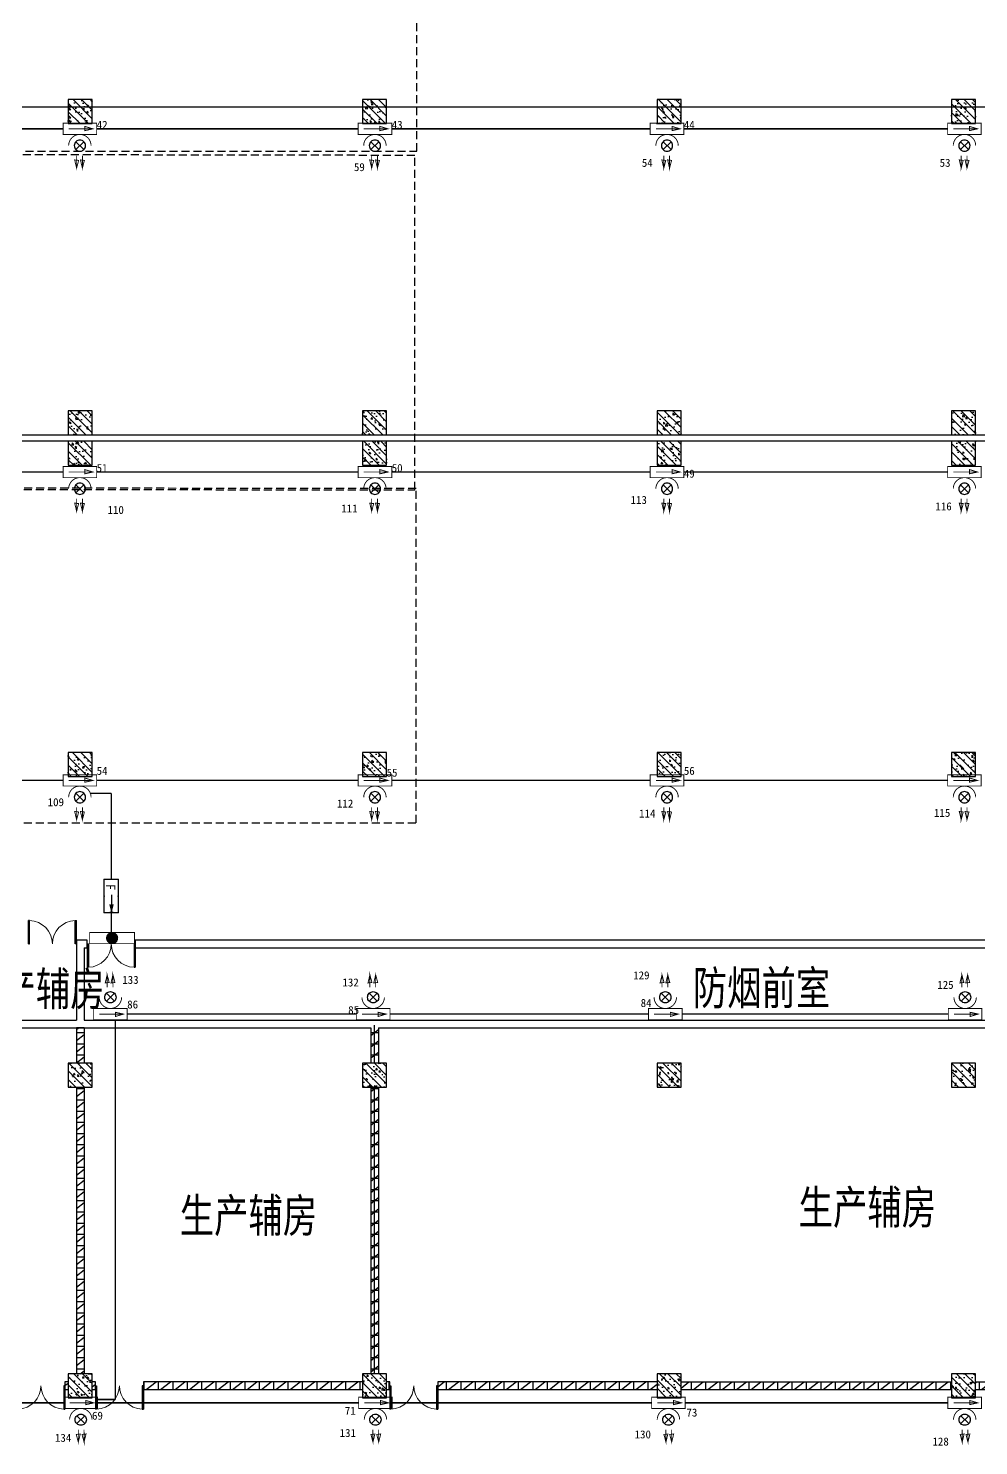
# Model space of a CAD drawing. Header units: millimetres. Extents: x -633009578 to 5705885, y -633235091 to 2571734.
# Drawn here: x 3115300 to 3144997, y 2096561 to 2140835 of the extents above; entities that cross this region are included whole.
import ezdxf
from ezdxf.enums import TextEntityAlignment as Align

# ---------------------------------------------------------------- set-up
doc = ezdxf.new("R2010")
doc.units = ezdxf.units.MM
doc.header["$LTSCALE"] = 1000
doc.header["$MEASUREMENT"] = 0
doc.linetypes.add('HIDDEN', pattern=[0.375, 0.25, -0.125])
doc.layers.get('0').update_dxf_attribs({"color": 9})
for name, color, linetype in [('000000000000电气', 7, 'Continuous'), ('A-ABOV(投影线)', 154, 'HIDDEN'), ('A-COLUM(柱)', 255, 'Continuous'), ('A-DOOR(门）', 4, 'Continuous'), ('A-FLOR(看线)', 8, 'Continuous'), ('A-HATH(填充)', 8, 'Continuous'), ('A-TEXT(房间)', 243, 'Continuous'), ('A-WALL(墙)', 255, 'Continuous'), ('电-强电平面-线缆', 3, 'Continuous'), ('设备-照明', 3, 'Continuous')]:
    doc.layers.add(name, color=color, linetype=linetype)
doc.styles.add('_TCH', font='simhei.ttf', dxfattribs={"width": 0.75, "bigfont": 'hztxt.shx'})
doc.styles.add('_TEL_DIM', font='simhei.ttf', dxfattribs={"height": 3.5, "bigfont": 'HZTXT'})
doc.styles.add('IDQSTYLE', font='simhei.ttf', dxfattribs={"width": 0.707, "bigfont": 'hztxt.shx'})
doc.styles.add('宋体', font='simhei.ttf')
pattern_1 = [(0, (597621.4751960551, 677964.29318137), (0, 350), []), (37.875, (598021.4751960551, 677964.29318137), (-169.61527734408, 218.0766567528281), []), (90, (598021.4751960551, 677964.29318137), (-450, 2.755455298081545e-14), [])]

# ---------------------------------------------------------------- blocks, each defined once
blk = doc.blocks.new('HC000064')
at = {"color": 0, "linetype": 'Continuous'}
for p, q in [((-0.8838834764831063, -0.8838834764831063), (0.8838834764831063, 0.8838834764831063)), ((-0.8838834764830494, 0.8838834764831063), (0.8838834764831631, -0.8838834764831063))]:
    blk.add_line(p, q, dxfattribs=at)
at = {"color": 0, "linetype": 'Continuous', "const_width": 0.2}
blk.add_lwpolyline([(5.710751695749348e-14, 2.499999999999886, 0.1989123673796647), (-1.767766952966326, 1.767766952966327, 0.1989123673796613), (-2.5, 1.951292859901378e-16, 0.1989123673796761), (-1.767766952966326, -1.76776695296644, 0.1989123673796782), (5.594010226827932e-14, -2.500000000000227)], format="xyb", dxfattribs=at)
for points in [[(2.226896073527712, 0.5659208660671311), (5.003498004369476, 0.5624686703930024), (3.296463286048663, 1.009912150058199), (3.185957433181557, 0.1260038671447887), (5.003498004369476, 0.5624686703930024)], [(2.224443767981995, -0.721123763554715), (5.001045698823816, -0.7245759592289005), (3.294010980502946, -0.2771324795636474), (3.18350512763584, -1.161040762477114), (5.001045698823816, -0.7245759592289005)]]:
    blk.add_lwpolyline(points, dxfattribs=at)
at = {"color": 0, "linetype": 'Continuous'}
for centre, radius, start, end in [((1.199040866595169e-14, -7.105427357601002e-14), 1.250000000000069, 135.0000000000036, 179.9999999999968), ((-2.259303855112194e-14, -1.740829702612245e-13), 1.250000000000117, 89.99999999999898, 134.9999999999991), ((-9.10937991704941e-14, -1.740829702612245e-13), 1.250000000000117, 45.00000000000085, 89.99999999999582), ((-1.252331571777177e-13, -7.088774012231625e-14), 1.250000000000068, 3.249254662582951e-12, 44.99999999999639), ((-2.284838984678572e-13, -5.684341886080801e-14), 1.250000000000172, 315.0000000000093, 2.605510395054555e-12), ((-2.264854970235319e-14, -5.695444116327053e-14), 1.250000000000034, 179.9999999999974, 225.0000000000007), ((-2.270406085358445e-14, -1.338928967697939e-13), 1.24999999999998, 224.9999999999983, 270.000000000001), ((-9.131584377541913e-14, 3.996802888650564e-15), 1.250000000000118, 270.0000000000042, 315.0000000000028)]:
    blk.add_arc(centre, radius, start, end, dxfattribs=at)
at = {"color": 0, "style": 'IDQSTYLE', "width": 0.7}
blk.add_attdef('PSFHATT', (7.003498004369476, -2.500000010000227), '', height=2.5, dxfattribs=at)
blk = doc.blocks.new('HC000078')
at = {"color": 0, "linetype": 'Continuous', "const_width": 0.2}
for points in [[(-3.750000000000028, 1.25), (3.75, 1.25), (3.75, -1.25), (-3.750000000000028, -1.25), (-3.750000000000028, 1.25)], [(2.5, 0), (-2.500000000000028, 0)]]:
    blk.add_lwpolyline(points, dxfattribs=at)
blk.add_lwpolyline([(2.917016710174721, 0), (1.120131515022848, 0.3984556212736834), (1.120131515022848, -0.539087017017323)], close=True, dxfattribs=at)
at = {"color": 0, "style": 'IDQSTYLE', "width": 0.7}
blk.add_attdef('PSFHATT', (5.75, -1.25), '', height=2.5, dxfattribs=at)
blk = doc.blocks.new('*X118')
at = {"color": 0, "linetype": 'Continuous'}
for p, q in [((279.6093350358959, 223.0407925409721), (280.9478239213746, 224.3792814264508)), ((279.6227829512929, 223.3370831688437), (280.6515332934888, 224.3658335110396)), ((279.6511091444202, 222.7997239370217), (281.1888925253249, 224.3375073179265)), ((279.7280550816477, 222.5938271617747), (281.3947893005719, 224.2605613806989)), ((279.7925730165214, 223.7897159465469), (280.1989005157282, 224.1960434457536)), ((279.8323224122641, 222.4152517799165), (281.5733646824301, 224.1562940500824)), ((279.960458729053, 222.2605453842307), (281.7280710781159, 224.0281577332937)), ((280.1113752959016, 222.1286192386046), (281.8599972237337, 223.8772411664368)), ((280.2858431100155, 222.020244340244), (281.9683721221114, 223.7027733523398)), ((280.4868434366447, 221.9384019543985), (282.0502145079389, 223.5017730256928)), ((280.7212278995912, 221.8899437048705), (282.0986727574656, 223.2673885627449)), ((281.0058032732674, 221.891676366072), (282.0969400962746, 222.9828131890793)), ((281.4082737989092, 222.0113041792392), (281.9773122830819, 222.5803426634118))]:
    blk.add_line(p, q, dxfattribs=at)
blk = doc.blocks.new('HC000083')
at = {"color": 0, "linetype": 'Continuous', "const_width": 0.2}
blk.add_lwpolyline([(-5, 1.25), (-5, -1.250000000000057), (5.000000000000057, -1.250000000000057), (5.000000000000057, 1.25), (-5, 1.25)], dxfattribs=at)
blk.add_lwpolyline([(-1.25, -6.89688106980167e-17, 0.1989123673796731), (-0.8838834764831631, -0.88388347648322, 0.1989123673796706), (5.611420480838656e-14, -1.250000000000057, 0.198912367379652), (0.8838834764832768, -0.88388347648322, 0.1989123673796278), (1.25, 0, 0.1989123673796504), (0.88388347648322, 0.8838834764830494, 0.1989123673796686), (5.680893445545904e-14, 1.25, 0.1989123673796706), (-0.883883476483163, 0.8838834764831632, 0.1989123673796553)], format="xyb", close=True, dxfattribs=at)
at = {"color": 0, "linetype": 'Continuous'}
blk.add_blockref('*X118', (-280.8559544658493, -223.1326619964974), dxfattribs=at)
at = {"color": 0, "style": 'IDQSTYLE', "width": 0.7}
blk.add_attdef('PSFHATT', (7.000000000000057, -1.250000010000057), '', height=2.5, dxfattribs=at)
blk = doc.blocks.new('$equip_U$00000097(PC-20190719OMEG)')
h = blk.add_hatch()
h.set_pattern_fill('ANGLE', color=3, scale=0.25)
h.set_pattern_definition([(0, (-95.90287843095575, -36.03268988946184), (0, 0.873125), [0.635, -0.238125]), (90, (-95.90287843095575, -36.03268988946184), (-0.873125, 5.346348682527664e-17), [0.635, -0.238125])])
h.paths.add_polyline_path([(-0.6530363404890522, 0.00859680310350086), (-0.3650363404885866, -0.06340319689661555), (-0.3650363404885866, 0.08059680310361728)])
at = {"color": 3}
for p, q in [((-0.7199999999938882, 0.2999999999974534), (-0.7199999999938882, -0.2999999999974534)), ((0.7200000000011642, 0.2999999999974534), (-0.7199999999938882, 0.2999999999974534)), ((-0.7078247590179672, 0.08059680310361728), (-0.7078247590179672, -0.06340319689661555)), ((-0.6530363404890522, 0.00859680310350086), (-0.3650363404885866, 0.08059680310361728)), ((-0.3650363404885866, -0.06340319689661555), (-0.6530363404890522, 0.00859680310350086)), ((0.05609875861409819, 0.00859680310350086), (-0.6050363404938253, 0.00859680310350086)), ((0.7200000000011642, -0.2999999999974534), (0.7200000000011642, 0.2999999999974534)), ((-0.7199999999938882, -0.2999999999974534), (0.7200000000011642, -0.2999999999974534))]:
    blk.add_line(p, q, dxfattribs=at)
at = {"color": 3, "const_width": 0.04}
blk.add_lwpolyline([(-0.7199999999938882, 0.2999999999974534), (-0.7199999999938882, -0.2999999999974534), (0.7200000000011642, -0.2999999999974534), (0.7200000000011642, 0.2999999999974534), (-0.7199999999938882, 0.2999999999974534), (-0.7199999999938882, -0.2999999999974534)], dxfattribs=at)
for p in [(0, 0.2999999999974534), (-0.7199999999938882, -1.818989403545856e-12), (-7.619048119522631e-06, -0.3000099999972008), (0.7200000000011642, -1.818989403545856e-12)]:
    blk.add_point(p)
at = {"color": 7, "style": '_TEL_DIM', "flags": 1}
for tag in ['REMARK', 'A']:
    blk.add_attdef(tag, text='', height=2.5e-05, dxfattribs=at).set_placement((0, 0), align=Align.MIDDLE_CENTER)
at = {"color": 3, "style": '_TEL_DIM'}
blk.add_attdef('F', text='', height=0.4, dxfattribs=at).set_placement((0.3836356056344812, -0.03004351179515652), align=Align.MIDDLE_CENTER)
at = {"color": 7, "style": '_TEL_DIM'}
blk.add_attdef('$TEXT$', text='', height=2.5e-05, dxfattribs=at).set_placement((0.3836356056344812, -0.03004351179333753), align=Align.MIDDLE_CENTER)
blk = doc.blocks.new('$DorLib2D$00000002')
for p, q in [((-0.5, -5.684341886080802e-17), (-0.5000000000000007, 0.4875)), ((-0.4750000000000007, 0.4875), (-0.5000000000000007, 0.4875)), ((-0.475, -2.842170943040401e-17), (-0.4750000000000007, 0.4875)), ((0.475, -2.842170943040401e-17), (0.4750000000000007, 0.4875)), ((0.4750000000000007, 0.4875), (0.5000000000000007, 0.4875)), ((0.5, -5.684341886080802e-17), (0.5000000000000007, 0.4875)), ((-0.5, -5.684341886080802e-17), (-0.475, -2.842170943040401e-17)), ((0.5, -5.684341886080802e-17), (0.475, -2.842170943040401e-17))]:
    blk.add_line(p, q)
at = {"lineweight": 13}
for centre, start, end in [((-0.4875, -4.263256414560601e-17), 0, 88.53071641864632), ((0.4875, -4.263256414560601e-17), 91.4692835813537, 180)]:
    blk.add_arc(centre, 0.4875, start, end, dxfattribs=at)
blk = doc.blocks.new('_FZH')
h = blk.add_hatch()
h.set_pattern_fill('钢筋混凝土', color=256, scale=0.1, style=0)
h.set_pattern_definition([(45, (0, 0), (-0.1767766952966369, 0.1767766952966369), []), (50, (0, 0), (0.7172601826007535, -0.06275213498259512), [0.07500000000000001, -0.8250000000000001]), (355, (0, 0), (-0.138751333613, 0.7521921337000119), [0.06, -0.66]), (100.4514, (0.05977168000000001, -0.00522934), (0.5785093817140216, 0.6894395420609536), [0.06374019, -0.701142112]), (46.1842, (0, 0.2), (1.067241048625645, -0.1655190143290181), [0.1125, -1.2375]), (96.6356, (0.088936745, 0.186206693), (0.9346627055487033, 0.9741178709004418), [0.095610288, -1.051713]), (351.1842, (0, 0.2), (0.9346619451336272, 0.9741186009253247), [0.09000000000000001, -0.9900000000000001]), (21, (0.1, 0.15), (0.5969070521184617, -0.4026188906653388), [0.07500000000000001, -0.8250000000000001]), (326, (0.1, 0.15), (0.2433153319215824, 0.7251500450468529), [0.06, -0.66]), (71.4514, (0.149742233, 0.116448394), (0.84022262858149, 0.3225304967099524), [0.06374019, -0.701142112]), (37.50000000000001, (0, 0), (0.01215985531729062, 0.3328938538313115), [0, -0.652, 0, -0.67, 0, -0.6625000000000001]), (7.499999999999999, (0, 0), (0.2630695374421486, 0.3944117118823603), [0, -0.382, 0, -0.637, 0, -0.2525]), (-32.5, (-0.223, 0), (0.533822436172409, -0.02255487173437976), [0, -0.25, 0, -0.78, 0, -1.035]), (-42.5, (-0.323, 0), (0.5831861693423862, 0.1001049823323177), [0, -0.325, 0, -0.518, 0, -0.735])])
h.paths.add_polyline_path([(-0.5, -0.5), (0.5, -0.5), (0.5, 0.5), (-0.5, 0.5)])
blk.add_lwpolyline([(-0.5, -0.5), (0.5, -0.5), (0.5, 0.5), (-0.5, 0.5)], close=True)

msp = doc.modelspace()

# ---------------------------------------------------------------- hatches: boundary and pattern name
at = {"layer": 'A-HATH(填充)'}
h = msp.add_hatch(dxfattribs=at)
h.set_pattern_fill('空心砖', color=256, scale=100, style=0)
h.set_pattern_definition(pattern_1)
h.paths.add_polyline_path([(3125999.994031804, 2108509.629172626), (3126239.994031726, 2108509.629172626), (3126239.994031567, 2109614.629172633), (3126119.99403174, 2109694.629172631), (3125999.994031872, 2109614.629172634)])
h = msp.add_hatch(dxfattribs=at)
h.set_pattern_fill('空心砖', color=256, scale=100, style=0)
h.set_pattern_definition(pattern_1)
h.paths.add_polyline_path([(3116799.99403178, 2108509.629172626), (3117039.99403178, 2108509.629172626), (3117039.99403178, 2109614.629172626), (3116799.99403178, 2109614.629172626)])
h = msp.add_hatch(dxfattribs=at)
h.set_pattern_fill('空心砖', color=256, scale=100, style=0)
h.set_pattern_definition(pattern_1)
h.paths.add_polyline_path([(3116799.994031759, 2107759.629172626), (3116799.99403178, 2098809.629172626), (3117039.99403178, 2098809.629172626), (3117039.994031759, 2107759.629172626)])
h = msp.add_hatch(dxfattribs=at)
h.set_pattern_fill('空心砖', color=256, scale=100, style=0)
h.set_pattern_definition(pattern_1)
h.paths.add_polyline_path([(3125999.994031811, 2098809.629172626), (3126239.99403176, 2098809.629172626), (3126239.994031759, 2107759.629172626), (3125999.994031759, 2107759.629172626)])
h = msp.add_hatch(dxfattribs=at)
h.set_pattern_fill('空心砖', color=256, scale=100, style=0)
h.set_pattern_definition(pattern_1)
h.paths.add_polyline_path([(3116544.99403178, 2098314.62917263), (3116544.99403178, 2098554.62917263), (3116444.994031504, 2098554.629172632), (3116444.994031504, 2098314.629172632)])
h = msp.add_hatch(dxfattribs=at)
h.set_pattern_fill('空心砖', color=256, scale=100, style=0)
h.set_pattern_definition(pattern_1)
h.paths.add_polyline_path([(3117294.99403178, 2098554.629172615), (3117294.99403178, 2098314.629172632), (3117394.994032013, 2098314.629172634), (3117394.994032013, 2098554.629172612)])
h = msp.add_hatch(dxfattribs=at)
h.set_pattern_fill('空心砖', color=256, scale=100, style=0)
h.set_pattern_definition(pattern_1)
h.paths.add_polyline_path([(3125744.99403178, 2098314.629172626), (3125744.99403178, 2098554.629172633), (3118894.994031504, 2098554.629172613), (3118894.994031504, 2098314.629172634)])
h = msp.add_hatch(dxfattribs=at)
h.set_pattern_fill('空心砖', color=256, scale=100, style=0)
h.set_pattern_definition(pattern_1)
h.paths.add_polyline_path([(3126494.99403178, 2098554.629172632), (3126494.99403178, 2098314.629172632), (3126594.994032013, 2098314.629172634), (3126594.994032013, 2098554.629172632)])
h = msp.add_hatch(dxfattribs=at)
h.set_pattern_fill('空心砖', color=256, scale=100, style=0)
h.set_pattern_definition(pattern_1)
h.paths.add_polyline_path([(3134944.99403178, 2098314.629172626), (3134944.99403178, 2098554.629172626), (3128094.994032013, 2098554.629172631), (3128094.994032013, 2098314.629172634)])
h = msp.add_hatch(dxfattribs=at)
h.set_pattern_fill('空心砖', color=256, scale=100, style=0)
h.set_pattern_definition(pattern_1)
h.paths.add_polyline_path([(3144144.99403178, 2098314.629172626), (3144144.99403178, 2098554.629172626), (3135694.99403178, 2098554.629172626), (3135694.99403178, 2098314.629172626)])
h = msp.add_hatch(dxfattribs=at)
h.set_pattern_fill('空心砖', color=256, scale=100, style=0)
h.set_pattern_definition(pattern_1)
h.paths.add_polyline_path([(3153844.99403178, 2098314.629172626), (3153844.99403178, 2098554.629172626), (3144894.99403178, 2098554.629172626), (3144894.99403178, 2098314.629172626)])

# ---------------------------------------------------------------- linework, layer by layer
at = {"layer": 'A-ABOV(投影线)'}
for points in [[(3091956.181835701, 2136997.699280483), (3127435.229753599, 2136997.699280483), (3127435.229753599, 2147448.295096181), (3091956.181835701, 2147448.295096181)], [(3091907.015126877, 2126469.210807561), (3127373.072799208, 2126414.365937338), (3127373.072799208, 2136864.961753036), (3091907.015126877, 2136919.80662326)], [(3091907.015126877, 2116018.614991862), (3127417.637163706, 2116014.170684175), (3127417.637163706, 2126464.766499873), (3091907.015126877, 2126469.210807561)]]:
    msp.add_lwpolyline(points, close=True, dxfattribs=at)
at = {"layer": 'A-FLOR(看线)'}
for points in [[(3097119.994031766, 2128134.629172626), (3163169.99403178, 2128134.629172626)], [(3163169.99403178, 2127934.629172626), (3097119.994031765, 2127934.629173214)]]:
    msp.add_lwpolyline(points, dxfattribs=at)
at = {"layer": 'A-WALL(墙)'}
for p, q in [((3116919.99403178, 2112354.629172626), (3116799.994032013, 2112354.62917265)), ((3116799.994032013, 2112354.62917265), (3116799.994032013, 2112114.629172714)), ((3117139.994032013, 2112354.629172623), (3116919.99403178, 2112354.629172626)), ((3117139.994032013, 2112114.629172619), (3117139.994032013, 2112354.629172623)), ((3154099.994031992, 2112354.629172633), (3118639.994032013, 2112354.629172624)), ((3118639.994032013, 2112354.629172624), (3118639.994032013, 2112114.629172619)), ((3116799.994031758, 2112114.62917265), (3116799.994031758, 2109854.62917265)), ((3117039.994031758, 2112114.62917262), (3117139.994032013, 2112114.629172619)), ((3117039.994031758, 2112114.62917262), (3117039.994031758, 2109854.629172634)), ((3118639.994032013, 2112114.629172619), (3154339.994031667, 2112114.62917262)), ((3112799.994031797, 2109854.62917265), (3116799.994031758, 2109854.62917265)), ((3117039.994031758, 2109854.629172634), (3126119.99403178, 2109854.629172626)), ((3126119.99403178, 2109854.629172626), (3154339.994031876, 2109854.629172633)), ((3112559.994031797, 2109614.62917265), (3116919.99403178, 2109614.629172626)), ((3116799.99403178, 2109614.629172626), (3116799.994031967, 2108509.629172906)), ((3117039.99403178, 2109614.629172626), (3116799.99403178, 2109614.629172626)), ((3116919.99403178, 2109614.629172626), (3125999.994031872, 2109614.629172634)), ((3117039.99403178, 2109614.629172626), (3117039.994031637, 2108509.629172906)), ((3125999.994031872, 2109614.629172634), (3125999.994031759, 2108509.629172255)), ((3126239.994031567, 2109614.629172633), (3154099.994031571, 2109614.629172633)), ((3126239.994031567, 2109614.629172633), (3126239.994031569, 2108509.629172255)), ((3116799.994031759, 2107759.629172626), (3116799.99403178, 2098809.629172626)), ((3117039.994031759, 2107759.629172626), (3117039.99403178, 2098809.629172626)), ((3125999.994031759, 2107759.629172626), (3125999.994031785, 2098809.629172255)), ((3126239.994031759, 2107759.629172626), (3126239.994031762, 2098809.629172255)), ((3116544.994031993, 2098554.629172313), (3116444.994031504, 2098554.629172632)), ((3116444.994031504, 2098554.629172632), (3116444.994031504, 2098314.629172632)), ((3116444.994031504, 2098314.629172632), (3116544.994031993, 2098314.629172453)), ((3117394.994032013, 2098554.629172612), (3117294.994031993, 2098554.62917281)), ((3117294.994031993, 2098314.629172458), (3117394.994032013, 2098314.629172634)), ((3117394.994032013, 2098314.629172634), (3117394.994032013, 2098554.629172612)), ((3125744.994031993, 2098554.629172655), (3118894.994031504, 2098554.629172613)), ((3118894.994031504, 2098554.629172613), (3118894.994031504, 2098314.629172634)), ((3118894.994031504, 2098314.629172634), (3125744.994031993, 2098314.629172636)), ((3126594.994032013, 2098554.629172632), (3126494.994031342, 2098554.62917369)), ((3126494.994031341, 2098314.629172616), (3126594.994032013, 2098314.629172634)), ((3126594.994032013, 2098314.629172634), (3126594.994032013, 2098554.629172632)), ((3134944.994031993, 2098554.629172601), (3128094.994032013, 2098554.629172631)), ((3128094.994032013, 2098554.629172631), (3128094.994032013, 2098314.629172634)), ((3128094.994032013, 2098314.629172634), (3134944.994031993, 2098314.629172637)), ((3135694.994031342, 2098554.629172634), (3144144.994031993, 2098554.629172611)), ((3135694.994031342, 2098314.629172634), (3144144.994031993, 2098314.629172623)), ((3144894.994031993, 2098554.629172632), (3153844.994031342, 2098554.629172633)), ((3144894.994031993, 2098314.629172632), (3153844.994031342, 2098314.629172628))]:
    msp.add_line(p, q, dxfattribs=at)
at = {"layer": '电-强电平面-线缆', "color": 1, "linetype": 'Continuous', "const_width": 45}
for points in [[(3042210.033930195, 2138376.382700565), (3159107.674590314, 2138376.382700565)], [(3107717.498599019, 2137695.479159379), (3116385.165758859, 2137695.479159379)], [(3117435.36575886, 2137695.479159379), (3125605.434111902, 2137695.479159379)], [(3126655.634111903, 2137695.479159379), (3134733.954554917, 2137695.479159379)], [(3135784.154554917, 2137695.479159379), (3144027.885639181, 2137695.479159379)], [(3107717.498599019, 2126975.515862015), (3116385.165758859, 2126975.515862015)], [(3117435.36575886, 2126975.515862015), (3125605.434111902, 2126975.515862015)], [(3126655.634111903, 2126975.515862015), (3134733.954554917, 2126975.515862015)], [(3135784.154554917, 2126975.515862015), (3144027.885639181, 2126975.515862015)], [(3107717.498599019, 2117341.086338171), (3116385.165758859, 2117341.086338171)], [(3117435.36575886, 2117341.086338171), (3125605.434111902, 2117341.086338171)], [(3126655.634111903, 2117341.086338171), (3134733.954554917, 2117341.086338171)], [(3135784.154554917, 2117341.086338171), (3144027.885639181, 2117341.086338171)], [(3117237.621076167, 2116939.935020969), (3117897.081899771, 2116939.935020969)], [(3117897.081899771, 2114255.808200842), (3117897.081899771, 2116939.935020969)], [(3117897.081899771, 2112592.423954176), (3117897.081899771, 2113203.126206846)], [(3118021.74051812, 2098001.675535847), (3118021.74051812, 2109867.85202601)], [(3118389.922106016, 2110042.85202601), (3125550.400993795, 2110042.85202601)], [(3126600.400993795, 2110042.85202601), (3134678.588141425, 2110042.85202601)], [(3135728.588141425, 2110042.85202601), (3144048.426216731, 2110042.85202601)], [(3107682.769813314, 2097897.852026017), (3116414.88014274, 2097897.852026017)], [(3117464.98014274, 2098001.675535847), (3118021.74051812, 2098001.675535847)], [(3117465.08014274, 2097897.852026017), (3125622.291890234, 2097897.852026017)], [(3126672.491890234, 2097897.852026017), (3134777.728841428, 2097897.852026017)], [(3135827.928841428, 2097897.852026017), (3144035.330663627, 2097897.852026017)]]:
    msp.add_lwpolyline(points, dxfattribs=at)

# ---------------------------------------------------------------- block references
at = {"layer": 'A-COLUM(柱)', "xscale": 750, "yscale": 750, "zscale": 750, "rotation": 270}
for p in [(3116919.99403178, 2138234.629172626), (3126119.99403178, 2138234.629172626), (3135319.99403178, 2138234.629172626), (3144519.99403178, 2138234.629172626), (3116919.99403178, 2128509.629172626), (3126119.99403178, 2128509.629172626), (3135319.99403178, 2128509.629172626), (3144519.99403178, 2128509.629172626), (3116919.99403178, 2127559.629172626), (3126119.99403178, 2127559.629172626), (3135319.99403178, 2127559.629172626), (3144519.99403178, 2127559.629172626), (3116919.99403178, 2117834.629172626), (3126119.99403178, 2117834.629172626), (3135319.99403178, 2117834.629172626), (3144519.99403178, 2117834.629172626), (3116919.99403178, 2108134.629172626), (3126119.99403178, 2108134.629172626), (3135319.99403178, 2108134.629172626), (3144519.99403178, 2108134.629172626), (3116919.99403178, 2098434.629172626), (3126119.99403178, 2098434.629172626), (3135319.99403178, 2098434.629172626), (3144519.99403178, 2098434.629172626)]:
    msp.add_blockref('_FZH', p, dxfattribs=at)
at = {"layer": 'A-DOOR(门）', "xscale": 1500, "yscale": 1500, "zscale": 1500}
msp.add_blockref('$DorLib2D$00000002', (3116049.99403172, 2112234.629172626), dxfattribs=at)
at = {"layer": 'A-DOOR(门）', "xscale": -1500, "yscale": 1500, "zscale": 1500, "rotation": 180}
for p in [(3117889.994031819, 2112234.629172626), (3115694.994031652, 2098434.629172626)]:
    msp.add_blockref('$DorLib2D$00000002', p, dxfattribs=at)
at = {"layer": 'A-DOOR(门）', "extrusion": (0, 0, -1), "xscale": -1500, "yscale": 1500, "zscale": 1500, "rotation": 180}
for p in [(-3118144.994031888, 2098434.629172626), (-3127344.994031888, 2098434.629172626)]:
    msp.add_blockref('$DorLib2D$00000002', p, dxfattribs=at)
at = {"layer": '设备-照明', "yscale": 140, "zscale": 140}
for name, p, xscale, rotation in [('HC000078', (3116910.265758859, 2137695.479159379), -140, 180), ('HC000064', (3116910.265758859, 2137170.47915938), 140, 270), ('HC000078', (3126130.534111903, 2137695.479159379), -140, 180), ('HC000064', (3126130.534111903, 2137170.47915938), 140, 270), ('HC000078', (3135259.054554917, 2137695.479159379), -140, 180), ('HC000064', (3135259.054554917, 2137170.47915938), 140, 270), ('HC000078', (3144552.985639181, 2137695.479159379), -140, 180), ('HC000064', (3144552.985639181, 2137170.47915938), 140, 270), ('HC000078', (3116910.265758859, 2126975.515862015), -140, 180), ('HC000078', (3126130.534111903, 2126975.515862015), -140, 180), ('HC000078', (3135259.054554917, 2126975.515862015), -140, 180), ('HC000078', (3144552.985639181, 2126975.515862015), -140, 180), ('HC000064', (3116910.265758859, 2126450.515862016), 140, 270), ('HC000064', (3126130.534111903, 2126450.515862016), 140, 270), ('HC000064', (3135259.054554917, 2126450.515862016), 140, 270), ('HC000064', (3144552.985639181, 2126450.515862016), 140, 270), ('HC000078', (3116910.265758859, 2117341.086338171), -140, 180), ('HC000064', (3116910.265758859, 2116816.086338171), 140, 270), ('HC000078', (3126130.534111903, 2117341.086338171), -140, 180), ('HC000064', (3126130.534111903, 2116816.086338171), 140, 270), ('HC000078', (3135259.054554917, 2117341.086338171), -140, 180), ('HC000064', (3135259.054554917, 2116816.086338171), 140, 270), ('HC000078', (3144552.985639181, 2117341.086338171), -140, 180), ('HC000064', (3144552.985639181, 2116816.086338171), 140, 270), ('HC000083', (3117917.598578586, 2112417.423954176), 140, 180), ('HC000064', (3117864.922106016, 2110567.852026009), -140, 270), ('HC000064', (3126075.400993795, 2110567.852026009), -140, 270), ('HC000064', (3135203.588141425, 2110567.852026009), -140, 270), ('HC000064', (3144573.426216731, 2110567.852026009), -140, 270), ('HC000078', (3116939.98014274, 2097897.852026016), -140, 180), ('HC000064', (3116939.980142741, 2097372.852026016), -140, 89.99999999999993), ('HC000078', (3126147.391890234, 2097897.852026016), -140, 180), ('HC000064', (3126147.391890234, 2097372.852026016), -140, 89.99999999999993), ('HC000078', (3135302.828841428, 2097897.852026016), -140, 180), ('HC000064', (3135302.828841428, 2097372.852026016), -140, 89.99999999999993), ('HC000078', (3144560.430663628, 2097897.852026016), -140, 180), ('HC000064', (3144560.430663628, 2097372.852026016), -140, 89.99999999999993)]:
    msp.add_blockref(name, p, dxfattribs=dict(at, xscale=xscale, rotation=rotation))
at = {"layer": '设备-照明'}
ref = msp.add_blockref('$equip_U$00000097(PC-20190719OMEG)', (3117890.797385999, 2113729.467203841), dxfattribs=dict(at, xscale=-731.0291625000006, yscale=731.0291625000002, zscale=731.0291625000002, rotation=269.9999999999999))
ref.add_attrib('F', 'F', dxfattribs={"layer": '0', "color": 3, "height": 292.4116650000001, "rotation": 270, "style": '_TEL_DIM'}).set_placement((3117868.834702732, 2114009.916019333), align=Align.MIDDLE_CENTER)
ref.add_attrib('$TEXT$', 'REMARK', dxfattribs={"layer": '0', "color": 7, "height": 0.01827572906250001, "rotation": 270, "style": '_TEL_DIM'}).set_placement((3117868.834702735, 2114009.916019332), align=Align.MIDDLE_CENTER)
at = {"layer": '设备-照明', "xscale": 140, "yscale": 140, "zscale": 140}
for p in [(3117864.922106016, 2110042.85202601), (3126075.400993795, 2110042.85202601), (3135203.588141425, 2110042.85202601), (3144573.426216731, 2110042.85202601)]:
    msp.add_blockref('HC000078', p, dxfattribs=at)

# ---------------------------------------------------------------- texts
at = {"layer": '000000000000电气', "color": 0, "lineweight": 35, "style": '宋体'}
for s, p in [('42', (3117435.36575886, 2137695.479159379)), ('43', (3126655.634111903, 2137695.479159379)), ('44', (3135784.154554917, 2137695.479159379)), ('51', (3117435.36575886, 2126975.515862015)), ('50', (3126655.634111903, 2126975.515862015)), ('49', (3135784.054554917, 2126800.515862015)), ('54', (3117435.265758859, 2117516.086338171)), ('55', (3126494.99403178, 2117459.629172626)), ('56', (3135784.054554917, 2117516.086338171)), ('71', (3125190.451884757, 2097524.993835167)), ('73', (3135865.108824797, 2097469.453325821)), ('69', (3117289.980142741, 2097372.852026016))]:
    msp.add_text(s, height=250, dxfattribs=at).set_placement(p)
at = {"layer": '000000000000电气', "color": 4, "lineweight": 35, "style": '宋体'}
for s, p in [('54', (3134470.089328931, 2136508.972959216)), ('53', (3143777.737182373, 2136508.972959216)), ('59', (3125474.180877279, 2136375.370358449)), ('113', (3134118.654408954, 2125978.372241499)), ('116', (3143644.519842898, 2125778.636353532)), ('110', (3117774.60291511, 2125666.63283971)), ('111', (3125078.211757045, 2125711.167039965)), ('109', (3115904.166504371, 2116537.12178729)), ('112', (3124944.609156278, 2116492.587587034)), ('114', (3134385.859610488, 2116180.848185244)), ('115', (3143599.985642642, 2116203.783298556)), ('133', (3118235.712701878, 2110986.399346437)), ('132', (3125115.80129938, 2110905.413903303)), ('129', (3134200.778151544, 2111128.084904582)), ('125', (3143703.485802363, 2110830.119295105)), ('134', (3116131.872547538, 2096681.680217793)), ('131', (3125026.732898869, 2096832.606622501)), ('130', (3134245.3123518, 2096788.072422245)), ('128', (3143552.960205242, 2096565.401420966))]:
    msp.add_text(s, height=250, dxfattribs=at).set_placement(p)
at = {"layer": '000000000000电气', "color": 2, "lineweight": 35, "style": '宋体'}
for s, p in [('84', (3134434.140627776, 2110265.275598651)), ('86', (3118389.922106016, 2110217.85202601)), ('85', (3125296.123543106, 2110042.85202601))]:
    msp.add_text(s, height=250, dxfattribs=at).set_placement(p)
at = {"layer": 'A-TEXT(房间)', "style": '_TCH', "width": 0.75}
for s, p in [('生产辅房', (3113386.385041743, 2110304.741364947)), ('防烟前室', (3136060.219726594, 2110337.286538807)), ('生产辅房', (3120029.797290987, 2103225.019731221)), ('生产辅房', (3139369.614197505, 2103482.088123438))]:
    msp.add_text(s, height=1050, dxfattribs=at).set_placement(p)

doc.saveas('drawing.dxf')
